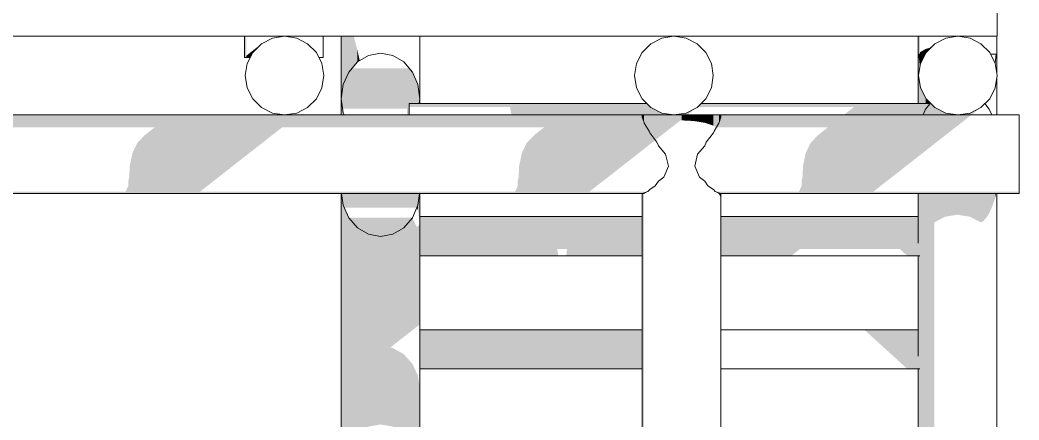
# Model space of a CAD drawing. Header units: millimetres. Extents: x -71878 to 121433, y -67383 to 83273.
# Drawn here: x 10770 to 12293, y -41530 to -40919 of the extents above; entities that cross this region are included whole.
import ezdxf

# ---------------------------------------------------------------- set-up
doc = ezdxf.new("R2010")
doc.units = ezdxf.units.MM
doc.header["$MEASUREMENT"] = 0
for name, color, linetype in [('COLUMNAS', 7, 'Continuous'), ('ENTIRADO', 7, 'Continuous'), ('Gradas', 7, 'Continuous'), ('Vigas', 7, 'Continuous')]:
    doc.layers.add(name, color=color, linetype=linetype)
for name, color, linetype, lineweight in [('COLUMNAS_Pluma_Nº__1', 7, 'Continuous', 0), ('ENTIRADO_Pluma_Nº__21', 7, 'Continuous', 5), ('Vigas_Pluma_Nº__21', 7, 'Continuous', 5)]:
    doc.layers.add(name, color=color, linetype=linetype, lineweight=lineweight)
for name, color, linetype, lineweight, true_color in [('COLUMNAS_Pluma_Nº__3', 7, 'Continuous', 0, 0x646464), ('Gradas_Pluma_Nº__2', 7, 'Continuous', 0, 0x323232), ('Gradas_Pluma_Nº__3', 7, 'Continuous', 0, 0x646464), ('Vigas_Pluma_Nº__3', 7, 'Continuous', 0, 0x646464)]:
    doc.layers.add(name, color=color, linetype=linetype, lineweight=lineweight, true_color=true_color)

# ---------------------------------------------------------------- blocks, each defined once
blk = doc.blocks.new('Elem Sección_32_1')
at = {"layer": 'Gradas_Pluma_Nº__2', "linetype": 'Continuous'}
h = blk.add_hatch(dxfattribs=at)
h.set_pattern_fill('PLANK_FLOOR_0001', color=256, style=0, pattern_type=2)
h.set_pattern_definition([(180, (0, -8e-12), (0, 152), [])])
h.paths.add_polyline_path([(-6419.7, 2417.3), (-6782.8, 2417.3), (-6782.8, 2400), (-6378.6, 2400), (-6397.1, 2402.9), (-6413.8, 2411.5)])
h = blk.add_hatch(dxfattribs=at)
h.set_pattern_fill('PLANK_FLOOR_0001', color=256, style=0, pattern_type=2)
h.set_pattern_definition([(180, (2e-12, -3e-12), (0, 152), [])])
h.paths.add_polyline_path([(-6378.6, 2400), (-5998.6, 2400), (-5994.7, 2409), (-5987.6, 2417.3), (-6337.4, 2417.3), (-6343.3, 2411.5), (-6360, 2402.9)])
h = blk.add_hatch(dxfattribs=at)
h.set_pattern_fill('PLANK_FLOOR_0001', color=256, style=0, pattern_type=2)
h.set_pattern_definition([(180, (9e-13, -4e-13), (0, 152), [])])
h.paths.add_polyline_path([(-6766.1, 2244.7), (-6766.1, 2184.7), (-6427, 2184.7), (-6427, 2244.7)])
h = blk.add_hatch(dxfattribs=at)
h.set_pattern_fill('PLANK_FLOOR_0001', color=256, style=0, pattern_type=2)
h.set_pattern_definition([(180, (-2e-12, 9e-13), (0, 152), [])])
h.paths.add_polyline_path([(-6307, 2184.7), (-6003.5, 2184.7), (-6006.1, 2204.2), (-6006.1, 2244.7), (-6307, 2244.7)])
h = blk.add_hatch(dxfattribs=at)
h.set_pattern_fill('PLANK_FLOOR_0001', color=256, style=0, pattern_type=2)
h.set_pattern_definition([(180, (2e-12, -9e-13), (0, 152), [])])
h.paths.add_polyline_path([(-6766.1, 2072), (-6766.1, 2012), (-6427, 2012), (-6427, 2072)])
h = blk.add_hatch(dxfattribs=at)
h.set_pattern_fill('PLANK_FLOOR_0001', color=256, style=0, pattern_type=2)
h.set_pattern_definition([(180, (2e-12, -1e-12), (0, 152), [])])
h.paths.add_polyline_path([(-6307, 2072), (-6307, 2012), (-6003.5, 2012), (-6006.1, 2031.6), (-6006.1, 2072)])
at = {"layer": 'Gradas_Pluma_Nº__3', "linetype": 'Continuous', "lineweight": 0, "true_color": 0x191919}
for points in [[(-6782.8, 2417.3), (-6782.8, 2412.1), (-6628.7, 2412.1), (-6626.7, 2400), (-6378.6, 2400), (-6397.1, 2402.9), (-6413.8, 2411.5), (-6419.7, 2417.3)], [(-6378.6, 2400), (-6357.9, 2400), (-6343.3, 2411.5), (-6360, 2402.9)], [(-6342.7, 2412.1), (-6104, 2412.1), (-6119.4, 2400), (-5998.6, 2400), (-5994.7, 2409), (-5987.6, 2417.3), (-6337.4, 2417.3)], [(-6427, 2244.7), (-6766.1, 2244.7), (-6766.1, 2184.7), (-6555, 2184.7), (-6556.7, 2195), (-6541.8, 2195), (-6542.8, 2184.7), (-6427, 2184.7)], [(-6006.1, 2244.7), (-6307, 2244.7), (-6307, 2184.7), (-6199.8, 2184.7), (-6186.7, 2195), (-6033.8, 2195), (-6022.5, 2184.7), (-6003.5, 2184.7), (-6006.1, 2204.2)], [(-6766.1, 2072), (-6766.1, 2012), (-6427, 2012), (-6427, 2072)], [(-6088.4, 2072), (-6022.5, 2012), (-6003.5, 2012), (-6006.1, 2031.6), (-6006.1, 2072)]]:
    blk.add_hatch(color=250, dxfattribs=at).paths.add_polyline_path(points)
at = {"layer": 'Gradas_Pluma_Nº__2', "linetype": 'Continuous'}
for p, q in [((-6782.8, 2417.3), (-6419.7, 2417.3)), ((-6782.8, 2400), (-6782.8, 2417.3)), ((-6337.4, 2417.3), (-5987.6, 2417.3)), ((-6766.1, 2244.7), (-6427, 2244.7)), ((-6307, 2244.7), (-6006.1, 2244.7)), ((-6766.1, 2184.7), (-6427, 2184.7)), ((-6307, 2184.7), (-6003.5, 2184.7)), ((-6766.1, 2072), (-6427, 2072)), ((-6307, 2072), (-6006.1, 2072)), ((-6766.1, 2012), (-6427, 2012)), ((-6307, 2012), (-6003.5, 2012))]:
    blk.add_line(p, q, dxfattribs=at)
blk = doc.blocks.new('Elem Sección_34_1')
at = {"layer": 'Vigas_Pluma_Nº__3', "linetype": 'Continuous', "lineweight": 0, "true_color": 0x191919}
for points in [[(-7418.4, 2400), (-7418.4, 2397.1), (-6427, 2397.1), (-6427, 2400)], [(-7418.4, 2397.1), (-7418.4, 2388.5), (-6424.3, 2388.5), (-6427, 2396.3), (-6427, 2397.1)], [(-6307, 2396.3), (-6309.7, 2388.5), (-5939.6, 2388.5), (-5928.7, 2397.1), (-6307, 2397.1)], [(-6307, 2400), (-6307, 2397.1), (-5928.7, 2397.1), (-5924.9, 2400)], [(-7418.4, 2380.8), (-7170.9, 2380.8), (-7178, 2375.3), (-6983.6, 2375.3), (-6976.5, 2380.8), (-6576.9, 2380.8), (-6584, 2375.3), (-6416.6, 2375.3), (-6424.1, 2387.2), (-6424.3, 2388.5), (-7418.4, 2388.5)], [(-6310, 2387.2), (-6314, 2380.8), (-6143.9, 2380.8), (-6151, 2375.3), (-5956.5, 2375.3), (-5939.6, 2388.5), (-6309.7, 2388.5)], [(-7196.1, 2358.5), (-7004.9, 2358.5), (-6983.6, 2375.3), (-7178, 2375.3), (-7186.1, 2368.9)], [(-6592, 2368.9), (-6602, 2358.5), (-6410.9, 2358.5), (-6407, 2361.5), (-6415.6, 2372.7), (-6416.6, 2375.3), (-6584, 2375.3)], [(-6169, 2358.5), (-5977.9, 2358.5), (-5956.5, 2375.3), (-6151, 2375.3), (-6159.1, 2368.9)], [(-7205.1, 2340), (-7028.6, 2340), (-7004.9, 2358.5), (-7196.1, 2358.5), (-7197.3, 2357.2), (-7204.9, 2341.2)], [(-6610.9, 2341.2), (-6611, 2340), (-6434.5, 2340), (-6410.9, 2358.5), (-6602, 2358.5), (-6603.3, 2357.2)], [(-6177.9, 2341.2), (-6178.1, 2340), (-6001.5, 2340), (-5977.9, 2358.5), (-6169, 2358.5), (-6170.3, 2357.2)], [(-7205.1, 2340), (-7208.8, 2321.9), (-7208.8, 2321.5), (-7052.2, 2321.5), (-7028.6, 2340)], [(-6611, 2340), (-6614.8, 2321.9), (-6614.8, 2321.5), (-6458.2, 2321.5), (-6434.5, 2340)], [(-6178.1, 2340), (-6181.8, 2321.9), (-6181.8, 2321.5), (-6025.2, 2321.5), (-6001.5, 2340)], [(-7208.8, 2321.5), (-7209.6, 2304.7), (-7073.6, 2304.7), (-7052.2, 2321.5)], [(-6458.2, 2321.5), (-6614.8, 2321.5), (-6615.6, 2304.7), (-6479.5, 2304.7)], [(-6025.2, 2321.5), (-6181.8, 2321.5), (-6182.6, 2304.7), (-6046.5, 2304.7)], [(-7209.6, 2304.7), (-7211, 2299.4), (-7211, 2291.5), (-7090.5, 2291.5), (-7073.6, 2304.7)], [(-6479.5, 2304.7), (-6615.6, 2304.7), (-6616.9, 2299.4), (-6616.9, 2291.5), (-6496.5, 2291.5)], [(-6182.6, 2304.7), (-6184, 2299.4), (-6184, 2291.5), (-6063.5, 2291.5), (-6046.5, 2304.7)], [(-7211, 2291.5), (-7215.1, 2282.9), (-7101.4, 2282.9), (-7090.5, 2291.5)], [(-6496.5, 2291.5), (-6616.9, 2291.5), (-6621.1, 2282.9), (-6507.4, 2282.9)], [(-6184, 2291.5), (-6188.1, 2282.9), (-6074.4, 2282.9), (-6063.5, 2291.5)], [(-7418.4, 2282.9), (-7418.4, 2280), (-6425, 2280), (-6424.1, 2281), (-6418.3, 2282.9)], [(-6315.7, 2282.9), (-6310, 2281), (-6309.1, 2280), (-5852.3, 2280), (-5852.3, 2282.9)]]:
    blk.add_hatch(color=250, dxfattribs=at).paths.add_polyline_path(points)
at = {"layer": 'Vigas_Pluma_Nº__21', "linetype": 'Continuous'}
for p, q in [((-7418.4, 2400), (-6427, 2400)), ((-6424.3, 2388.5), (-6427, 2396.3)), ((-6309.7, 2388.5), (-6307, 2396.3)), ((-6307, 2400), (-5852.3, 2400)), ((-5852.3, 2400), (-5852.3, 2397.1)), ((-5852.3, 2397.1), (-5852.3, 2388.5)), ((-6424.3, 2388.5), (-6424.1, 2387.2)), ((-6416.6, 2375.3), (-6424.1, 2387.2)), ((-6317.5, 2375.3), (-6310, 2387.2)), ((-6309.7, 2388.5), (-6310, 2387.2)), ((-5852.3, 2388.5), (-5852.3, 2375.3)), ((-6416.6, 2375.3), (-6415.6, 2372.7)), ((-6404.8, 2358.5), (-6415.6, 2372.7)), ((-6329.3, 2358.5), (-6318.5, 2372.7)), ((-6317.5, 2375.3), (-6318.5, 2372.7)), ((-5852.3, 2375.3), (-5852.3, 2358.5)), ((-6404.8, 2358.5), (-6402.3, 2352.8)), ((-6391.6, 2340), (-6402.3, 2352.8)), ((-6342.5, 2340), (-6331.7, 2352.8)), ((-6329.3, 2358.5), (-6331.7, 2352.8)), ((-5852.3, 2358.5), (-5852.3, 2340)), ((-6391.6, 2340), (-6387.1, 2321.5)), ((-6347, 2321.5), (-6342.5, 2340)), ((-5852.3, 2340), (-5852.3, 2321.5)), ((-6394.1, 2304.7), (-6387.1, 2321.5)), ((-6347, 2321.5), (-6339.9, 2304.7)), ((-5852.3, 2321.5), (-5852.3, 2304.7)), ((-6402.3, 2298.7), (-6394.1, 2304.7)), ((-6339.9, 2304.7), (-6331.7, 2298.7)), ((-5852.3, 2304.7), (-5852.3, 2291.5)), ((-6418.3, 2282.9), (-6415.6, 2286.3)), ((-6415.6, 2286.3), (-6407.2, 2291.5)), ((-6407.2, 2291.5), (-6402.3, 2298.7)), ((-6331.7, 2298.7), (-6326.8, 2291.5)), ((-6326.8, 2291.5), (-6318.5, 2286.3)), ((-6318.5, 2286.3), (-6315.7, 2282.9)), ((-5852.3, 2291.5), (-5852.3, 2282.9)), ((-7418.4, 2280), (-6425, 2280)), ((-6425, 2280), (-6424.1, 2281)), ((-6424.1, 2281), (-6418.3, 2282.9)), ((-6315.7, 2282.9), (-6310, 2281)), ((-6310, 2281), (-6309.1, 2280)), ((-6309.1, 2280), (-5852.3, 2280)), ((-5852.3, 2282.9), (-5852.3, 2280))]:
    blk.add_line(p, q, dxfattribs=at)
blk = doc.blocks.new('Elem Sección_35_1')
at = {"layer": 'Vigas_Pluma_Nº__21', "linetype": 'Continuous'}
for p, q in [((-5964.1, 2517.1), (-5980.9, 2508.5)), ((-5945.6, 2520), (-5964.1, 2517.1)), ((-5927, 2517.1), (-5945.6, 2520)), ((-5910.3, 2508.5), (-5927, 2517.1)), ((-5980.9, 2508.5), (-5994.1, 2495.3)), ((-5897, 2495.3), (-5910.3, 2508.5)), ((-5994.1, 2495.3), (-6002.7, 2478.5)), ((-5888.5, 2478.5), (-5897, 2495.3)), ((-6002.7, 2478.5), (-6005.6, 2460)), ((-5885.6, 2460), (-5888.5, 2478.5)), ((-6005.6, 2460), (-6002.7, 2441.5)), ((-5888.5, 2441.5), (-5885.6, 2460)), ((-6002.7, 2441.5), (-5994.1, 2424.7)), ((-5897, 2424.7), (-5888.5, 2441.5)), ((-5994.1, 2424.7), (-5980.9, 2411.5)), ((-5910.3, 2411.5), (-5897, 2424.7)), ((-5980.9, 2411.5), (-5964.1, 2402.9)), ((-5927, 2402.9), (-5910.3, 2411.5)), ((-5964.1, 2402.9), (-5945.6, 2400)), ((-5945.6, 2400), (-5927, 2402.9))]:
    blk.add_line(p, q, dxfattribs=at)
blk = doc.blocks.new('Elem Sección_37_1')
at = {"layer": 'Vigas_Pluma_Nº__21', "linetype": 'Continuous'}
for p, q in [((-6413.8, 2508.5), (-6397.1, 2517.1)), ((-6397.1, 2517.1), (-6378.6, 2520)), ((-6378.6, 2520), (-6360, 2517.1)), ((-6360, 2517.1), (-6343.3, 2508.5)), ((-6427.1, 2495.3), (-6413.8, 2508.5)), ((-6343.3, 2508.5), (-6330, 2495.3)), ((-6435.6, 2478.5), (-6427.1, 2495.3)), ((-6330, 2495.3), (-6321.5, 2478.5)), ((-6438.6, 2460), (-6435.6, 2478.5)), ((-6321.5, 2478.5), (-6318.6, 2460)), ((-6435.6, 2441.5), (-6438.6, 2460)), ((-6318.6, 2460), (-6321.5, 2441.5)), ((-6427.1, 2424.7), (-6435.6, 2441.5)), ((-6321.5, 2441.5), (-6330, 2424.7)), ((-6413.8, 2411.5), (-6427.1, 2424.7)), ((-6330, 2424.7), (-6343.3, 2411.5)), ((-6397.1, 2402.9), (-6413.8, 2411.5)), ((-6343.3, 2411.5), (-6360, 2402.9)), ((-6378.6, 2400), (-6397.1, 2402.9)), ((-6360, 2402.9), (-6378.6, 2400))]:
    blk.add_line(p, q, dxfattribs=at)
blk = doc.blocks.new('Elem Sección_38_1')
at = {"layer": 'COLUMNAS_Pluma_Nº__3', "linetype": 'Continuous', "lineweight": 0, "true_color": 0x191919}
for points in [[(-6427, 2396.3), (-6424.3, 2388.5), (-6424.1, 2387.2), (-6424.1, 2400), (-6427, 2400)], [(-6424.1, 2400), (-6424.1, 2387.2), (-6416.6, 2375.3), (-6415.6, 2372.7), (-6415.6, 2400)], [(-6402.3, 2400), (-6415.6, 2400), (-6415.6, 2372.7), (-6407, 2361.5), (-6402.3, 2365.3)], [(-6402.3, 2400), (-6402.3, 2365.3), (-6385.6, 2378.4), (-6385.6, 2400)], [(-6367, 2400), (-6385.6, 2400), (-6385.6, 2378.4), (-6368.7, 2391.6), (-6367, 2391.7)], [(-6348.5, 2400), (-6367, 2400), (-6367, 2391.7), (-6348.5, 2390.7)], [(-6348.5, 2400), (-6348.5, 2390.7), (-6331.7, 2388), (-6331.7, 2400)], [(-6331.7, 2400), (-6331.7, 2388), (-6318.5, 2383.7), (-6318.5, 2400)], [(-6310, 2400), (-6318.5, 2400), (-6318.5, 2383.7), (-6314, 2380.8), (-6310, 2387.2)], [(-6310, 2400), (-6310, 2387.2), (-6309.7, 2388.5), (-6307, 2396.3), (-6307, 2400)], [(-6425, 2280), (-6427, 2280), (-6427, 400), (-6424.1, 400), (-6424.1, 2281)], [(-6418.3, 2282.9), (-6424.1, 2281), (-6424.1, 2279.3)], [(-6315.7, 2282.9), (-6310, 2279.3), (-6310, 2281)], [(-6309.1, 2280), (-6310, 2281), (-6310, 2279.3), (-6307, 2273.3), (-6307, 2280)]]:
    blk.add_hatch(color=250, dxfattribs=at).paths.add_polyline_path(points)
at = {"layer": 'COLUMNAS_Pluma_Nº__1', "linetype": 'Continuous'}
for p, q in [((-6424.1, 2400), (-6427, 2400)), ((-6427, 2400), (-6427, 2396.3)), ((-6415.6, 2400), (-6424.1, 2400)), ((-6402.3, 2400), (-6415.6, 2400)), ((-6385.6, 2400), (-6402.3, 2400)), ((-6367, 2400), (-6385.6, 2400)), ((-6348.5, 2400), (-6367, 2400)), ((-6331.7, 2400), (-6348.5, 2400)), ((-6318.5, 2400), (-6331.7, 2400)), ((-6310, 2400), (-6318.5, 2400)), ((-6307, 2400), (-6310, 2400)), ((-6307, 2400), (-6307, 2396.3)), ((-6427, 2280), (-6427, 400)), ((-6307, 2280), (-6307, 400))]:
    blk.add_line(p, q, dxfattribs=at)
blk = doc.blocks.new('Elem Sección_41_1')
at = {"layer": 'Vigas_Pluma_Nº__21', "linetype": 'Continuous'}
for p, q in [((-6991.2, 2517.1), (-7007.9, 2508.5)), ((-6972.6, 2520), (-6991.2, 2517.1)), ((-6954.1, 2517.1), (-6972.6, 2520)), ((-6937.4, 2508.5), (-6954.1, 2517.1)), ((-7007.9, 2508.5), (-7021.2, 2495.3)), ((-6924.1, 2495.3), (-6937.4, 2508.5)), ((-7021.2, 2495.3), (-7029.7, 2478.5)), ((-6915.6, 2478.5), (-6924.1, 2495.3)), ((-7029.7, 2478.5), (-7032.6, 2460)), ((-6912.6, 2460), (-6915.6, 2478.5)), ((-7032.6, 2460), (-7029.7, 2441.5)), ((-6915.6, 2441.5), (-6912.6, 2460)), ((-7029.7, 2441.5), (-7021.2, 2424.7)), ((-6924.1, 2424.7), (-6915.6, 2441.5)), ((-7021.2, 2424.7), (-7007.9, 2411.5)), ((-6937.4, 2411.5), (-6924.1, 2424.7)), ((-7007.9, 2411.5), (-6991.2, 2402.9)), ((-6954.1, 2402.9), (-6937.4, 2411.5)), ((-6991.2, 2402.9), (-6972.6, 2400)), ((-6972.6, 2400), (-6954.1, 2402.9))]:
    blk.add_line(p, q, dxfattribs=at)
blk = doc.blocks.new('Elem Sección_42_1')
at = {"layer": 'Vigas_Pluma_Nº__3', "linetype": 'Continuous', "lineweight": 0, "true_color": 0x191919}
for points in [[(-6006.1, 3383.1), (-6006.1, 3383.1), (-6006.1, 2570), (-6006.1, 2570)], [(-6006.1, 2499.2), (-6006.1, 2499.5), (-6006.1, 2520), (-6006.1, 2520)]]:
    blk.add_hatch(color=250, dxfattribs=at).paths.add_polyline_path(points)
at = {"layer": 'Vigas_Pluma_Nº__21', "linetype": 'Continuous'}
for p, q in [((-6006.1, 2570), (-6006.1, 3383.1)), ((-6006.1, 2499.2), (-6006.1, 2520))]:
    blk.add_line(p, q, dxfattribs=at)
blk = doc.blocks.new('Elem Sección_43_1')
at = {"layer": 'Vigas_Pluma_Nº__3', "linetype": 'Continuous', "lineweight": 0, "true_color": 0x191919}
for points in [[(-6886.1, 2873.2), (-6883.2, 2862.7), (-6883.2, 2862.5), (-6883.2, 3311), (-6886.1, 3311)], [(-6874.7, 3311), (-6883.2, 3311), (-6883.2, 2862.5), (-6874.7, 2852.9), (-6874.7, 2852.8)], [(-6874.7, 3311), (-6874.7, 2852.8), (-6861.4, 2845.2), (-6861.4, 2845.2), (-6861.4, 3311.8), (-6863.2, 3311)], [(-6861.4, 3311.8), (-6861.4, 3308.4), (-6851.5, 3314)], [(-6790.9, 2857.1), (-6790.9, 2845.2), (-6777.6, 2852.8), (-6777.6, 2852.8), (-6777.6, 2867.5)], [(-6777.6, 2867.5), (-6777.6, 2852.8), (-6769.1, 2862.3), (-6769.1, 2862.3), (-6769.1, 2874.2)], [(-6766.1, 2876.5), (-6769.1, 2874.2), (-6769.1, 2862.3), (-6766.2, 2872.8), (-6766.2, 2724.1), (-6766.1, 2724.2)], [(-6807.6, 2844.3), (-6807.6, 2840.3), (-6790.9, 2845.2), (-6790.9, 2845.2), (-6790.9, 2857.1), (-6794.9, 2853.9), (-6796.2, 2853.2)], [(-6807.6, 2844.3), (-6813.4, 2839.8), (-6807.6, 2840.3), (-6807.6, 2840.3)]]:
    blk.add_hatch(color=250, dxfattribs=at).paths.add_polyline_path(points)
at = {"layer": 'Vigas_Pluma_Nº__21', "linetype": 'Continuous'}
for p, q in [((-6766.1, 2570), (-6766.1, 3383.1)), ((-6856.1, 3331.9), (-6844.7, 3325.2)), ((-6844.7, 3325.2), (-6826.1, 3321.8)), ((-6826.1, 3321.8), (-6807.6, 3325.2)), ((-6807.6, 3325.2), (-6796, 3332)), ((-6886.1, 2873.2), (-6886.1, 3311)), ((-6886.1, 2873.2), (-6883.2, 2862.7)), ((-6769.1, 2862.3), (-6766.2, 2872.8)), ((-6883.2, 2862.7), (-6883.2, 2862.5)), ((-6883.2, 2862.5), (-6874.7, 2852.9)), ((-6874.7, 2852.9), (-6874.7, 2852.8)), ((-6874.7, 2852.8), (-6861.4, 2845.2)), ((-6790.9, 2845.2), (-6777.6, 2852.8)), ((-6777.6, 2852.8), (-6769.1, 2862.3)), ((-6777.6, 2852.8), (-6777.6, 2852.8)), ((-6769.1, 2862.3), (-6769.1, 2862.3)), ((-6861.4, 2845.2), (-6861.4, 2845.2)), ((-6861.4, 2845.2), (-6844.7, 2840.3)), ((-6844.7, 2840.3), (-6844.7, 2840.3)), ((-6844.7, 2840.3), (-6826.2, 2838.6)), ((-6826.2, 2838.6), (-6826.1, 2838.6)), ((-6826.1, 2838.6), (-6807.6, 2840.3)), ((-6807.6, 2840.3), (-6790.9, 2845.2)), ((-6807.6, 2840.3), (-6807.6, 2840.3)), ((-6790.9, 2845.2), (-6790.9, 2845.2)), ((-6766.1, 2424.7), (-6766.1, 2520))]:
    blk.add_line(p, q, dxfattribs=at)
blk = doc.blocks.new('Elem Sección_45_1')
at = {"layer": 'COLUMNAS_Pluma_Nº__3', "linetype": 'Continuous', "lineweight": 0, "true_color": 0x191919}
for points in [[(-6006.1, 2570), (-6003.1, 2570), (-6003.1, 2590), (-6005.5, 2590), (-6005.5, 2971.9), (-6005.5, 3383.1), (-6006.1, 3383.1)], [(-6006.1, 2493), (-6003.1, 2493), (-6003.1, 2520), (-6006.1, 2520)], [(-6003.1, 2495.9), (-6003.1, 2493), (-5995.3, 2493), (-5994.6, 2494.3), (-5994.6, 2500.7)], [(-5994.6, 2500.7), (-5994.6, 2494.3), (-5994.1, 2495.3), (-5981.3, 2508), (-5981.3, 2508.2), (-5988.8, 2502.3)], [(-5980.9, 2508.5), (-5981.3, 2508.2), (-5981.3, 2508)]]:
    blk.add_hatch(color=250, dxfattribs=at).paths.add_polyline_path(points)
at = {"layer": 'COLUMNAS_Pluma_Nº__1', "linetype": 'Continuous'}
for p, q in [((-6006.1, 3383.1), (-6006.1, 2570)), ((-5886.1, 2590), (-5886.1, 2570)), ((-6006.1, 2520), (-6006.1, 2493)), ((-5886.1, 2520), (-5886.1, 2493)), ((-6003.1, 2493), (-6006.1, 2493)), ((-5995.3, 2493), (-6003.1, 2493)), ((-5889, 2493), (-5895.9, 2493)), ((-5886.1, 2493), (-5889, 2493))]:
    blk.add_line(p, q, dxfattribs=at)
blk = doc.blocks.new('Elem Sección_52_1')
at = {"layer": 'COLUMNAS_Pluma_Nº__1', "linetype": 'Continuous'}
for p, q in [((-5886.1, 2493), (-5886.1, 2463.1)), ((-5886.1, 2456.9), (-5886.1, 2400)), ((-5886.1, 2280), (-5886.1, 1934)), ((-5886.1, 1934), (-5886.1, 1934))]:
    blk.add_line(p, q, dxfattribs=at)
blk = doc.blocks.new('Elem Sección_53_1')
at = {"layer": 'COLUMNAS_Pluma_Nº__3', "linetype": 'Continuous', "lineweight": 0, "true_color": 0x191919}
for points in [[(-6886.2, 2570), (-6883.2, 2570), (-6883.2, 2862.7), (-6886.1, 2873.2), (-6886.1, 2895.3), (-6886.2, 2895.3)], [(-6769.1, 2862.3), (-6769.1, 2721.8), (-6766.2, 2724.1), (-6766.2, 2872.8), (-6769.1, 2862.3)], [(-6883.2, 2845.6), (-6874.7, 2848.3), (-6874.7, 2852.9), (-6883.2, 2862.5), (-6883.2, 2862.7)], [(-6874.7, 2852.8), (-6874.7, 2852.9), (-6874.7, 2848.3), (-6861.4, 2845.2), (-6861.4, 2845.2)], [(-6790.9, 2704.7), (-6777.6, 2715.1), (-6777.6, 2852.8), (-6790.9, 2845.2), (-6790.9, 2845.2)], [(-6777.6, 2852.8), (-6777.6, 2715.1), (-6769.1, 2721.8), (-6769.1, 2862.3), (-6777.6, 2852.8)], [(-6861.4, 2845.2), (-6861.4, 2845.2), (-6861.4, 2845.2)], [(-6826.2, 2829.7), (-6826.2, 2677), (-6807.6, 2691.5), (-6807.6, 2840.3), (-6813.4, 2839.8)], [(-6807.6, 2691.5), (-6790.9, 2704.7), (-6790.9, 2845.2), (-6807.6, 2840.3), (-6807.6, 2840.3)], [(-6826.2, 2829.7), (-6844.7, 2815.1), (-6844.7, 2662.5), (-6826.2, 2677)], [(-6861.4, 2649.3), (-6844.7, 2662.5), (-6844.7, 2815.1), (-6861.4, 2802)], [(-6883.2, 2784.9), (-6883.2, 2632.3), (-6874.7, 2638.9), (-6874.7, 2791.6)], [(-6874.7, 2791.6), (-6874.7, 2638.9), (-6861.4, 2649.3), (-6861.4, 2802)], [(-6886.2, 2400), (-6886.1, 2400), (-6886.1, 2424.7), (-6883.2, 2445.9), (-6883.2, 2520), (-6886.2, 2520)], [(-6883.2, 2520), (-6883.2, 2445.9), (-6883.2, 2446.2), (-6874.7, 2465.5), (-6874.7, 2520)], [(-6874.7, 2465.5), (-6874.7, 2465.5), (-6861.4, 2480.9), (-6861.4, 2499), (-6867.3, 2520), (-6874.7, 2520)], [(-6861.4, 2499), (-6861.4, 2480.9), (-6861.4, 2480.9), (-6858, 2482.9)], [(-6886.2, 1874.1), (-6886.1, 1874.1), (-6886.1, 2280), (-6886.2, 2280)]]:
    blk.add_hatch(color=250, dxfattribs=at).paths.add_polyline_path(points)
at = {"layer": 'COLUMNAS_Pluma_Nº__1', "linetype": 'Continuous'}
for p, q in [((-6886.1, 2895.3), (-6886.2, 2895.3)), ((-6886.2, 2895.3), (-6886.2, 2570)), ((-6766.2, 2872.8), (-6766.2, 2570)), ((-6886.2, 2520), (-6886.2, 2400)), ((-6766.2, 2520), (-6766.2, 2425)), ((-6886.2, 2280), (-6886.2, 1874.1)), ((-6886.1, 1874.1), (-6886.2, 1874.1))]:
    blk.add_line(p, q, dxfattribs=at)
blk = doc.blocks.new('Elem Sección_54_1')
at = {"layer": 'COLUMNAS_Pluma_Nº__3', "linetype": 'Continuous', "lineweight": 0, "true_color": 0x191919}
for points in [[(-7034, 3311), (-7034, 2570), (-7031, 2570), (-7031, 3311)], [(-7031, 3311), (-7031, 3307.8), (-7022.5, 3312.6), (-7022.5, 3313.2), (-7029.5, 3311)], [(-7022.5, 3313.2), (-7022.5, 3312.6), (-7017.7, 3314)], [(-6925.4, 3313.2), (-6930.2, 3314), (-6925.4, 3312.6)], [(-6918.4, 3311), (-6925.4, 3313.2), (-6925.4, 3312.6), (-6916.9, 3307.9), (-6916.9, 3311)], [(-6916.9, 3311), (-6916.9, 3307.9), (-6914, 3302.6), (-6914, 3311)], [(-7031, 2940.6), (-7031, 2815.9), (-7022.5, 2820.6), (-7022.5, 2945.3)], [(-7022.5, 2945.3), (-7022.5, 2820.6), (-7009.2, 2824.4), (-7009.2, 2949.1)], [(-7009.2, 2949.1), (-7009.2, 2824.4), (-6992.5, 2826.9), (-6992.5, 2951.6)], [(-6992.5, 2951.6), (-6992.5, 2826.9), (-6974, 2827.7), (-6974, 2952.4)], [(-6955.4, 2951.6), (-6974, 2952.4), (-6974, 2827.7), (-6955.4, 2826.9)], [(-6955.4, 2826.9), (-6938.7, 2824.4), (-6938.7, 2949.1), (-6955.4, 2951.6)], [(-6925.4, 2945.3), (-6938.7, 2949.1), (-6938.7, 2824.4), (-6925.4, 2820.6)], [(-6925.4, 2945.3), (-6925.4, 2820.6), (-6916.9, 2815.9), (-6916.9, 2940.6)], [(-6916.9, 2940.6), (-6916.9, 2815.9), (-6914, 2810.6), (-6914, 2935.3)], [(-7034, 2487.8), (-7031, 2487.8), (-7031, 2520), (-7034, 2520)], [(-7022.5, 2492.6), (-7021.2, 2495.3), (-7009.2, 2507.2), (-7009.2, 2507.5), (-7022.5, 2497.1)], [(-7009.2, 2507.5), (-7009.2, 2507.2), (-7007.9, 2508.5)], [(-7031, 2490.4), (-7031, 2487.8), (-7025, 2487.8), (-7022.5, 2492.6), (-7022.5, 2497.1)]]:
    blk.add_hatch(color=250, dxfattribs=at).paths.add_polyline_path(points)
at = {"layer": 'COLUMNAS_Pluma_Nº__1', "linetype": 'Continuous'}
for p, q in [((-7034, 3311), (-7034, 2570)), ((-6914, 3311), (-6914, 2570)), ((-7034, 2520), (-7034, 2487.8)), ((-6914, 2520), (-6914, 2487.8)), ((-7031, 2487.8), (-7034, 2487.8)), ((-7025, 2487.8), (-7031, 2487.8)), ((-6916.9, 2487.8), (-6920.3, 2487.8)), ((-6914, 2487.8), (-6916.9, 2487.8))]:
    blk.add_line(p, q, dxfattribs=at)
blk = doc.blocks.new('Elem Sección_68_1')
at = {"layer": 'ENTIRADO_Pluma_Nº__21', "linetype": 'Continuous'}
for q in [(-5885.5, 2570), (-16777.1, 2520)]:
    blk.add_line((-5885.5, 2520), q, dxfattribs=at)
blk = doc.blocks.new('Elem Sección_87_1')
at = {"layer": 'Vigas_Pluma_Nº__3', "linetype": 'Continuous', "lineweight": 0, "true_color": 0x191919}
for points in [[(-5998.6, 2400), (-5945.6, 2400), (-5964.1, 2402.9), (-5980.9, 2411.5), (-5987.2, 2417.8), (-5994.7, 2409)], [(-5945.6, 2400), (-5924.9, 2400), (-5910.3, 2411.5), (-5927, 2402.9)], [(-6003.5, 2012), (-6006.1, 2012), (-6006.1, 1858.9), (-6003.5, 1839.3), (-6006.1, 1839.3), (-6006.1, 1686.2), (-6003.5, 1666.7), (-6006.1, 1666.7), (-6006.1, 1513.5), (-6003.5, 1494), (-6006.1, 1494), (-6006.1, 1340.9), (-6003.5, 1321.3), (-6006.1, 1321.3), (-6006.1, 1211.1), (-6003.2, 1192.6), (-6003.2, 2280), (-6006.1, 2280), (-6006.1, 2204.2), (-6003.5, 2184.7), (-6006.1, 2184.7), (-6006.1, 2031.6)], [(-5994.7, 2280), (-6003.2, 2280), (-6003.2, 1192.6), (-5994.7, 1175.9)], [(-5981.4, 2280), (-5994.7, 2280), (-5994.7, 1175.9), (-5981.4, 1162.6)], [(-5964.7, 2280), (-5981.4, 2280), (-5981.4, 2236), (-5964.7, 2244.6)], [(-5946.1, 2280), (-5964.7, 2280), (-5964.7, 2244.6), (-5946.1, 2247.6)], [(-5927.6, 2280), (-5946.1, 2280), (-5946.1, 2247.6), (-5927.6, 2244.6)], [(-5927.6, 2280), (-5927.6, 2244.6), (-5911.6, 2236.4), (-5910.9, 2236.6), (-5910.9, 2280)], [(-5910.9, 2280), (-5910.9, 2236.6), (-5907.3, 2236.9), (-5900.5, 2245.2), (-5897.6, 2250.2), (-5897.6, 2280)], [(-5897.6, 2280), (-5897.6, 2250.2), (-5893.6, 2259.1), (-5889.1, 2271.7), (-5889.1, 2280)], [(-5889.1, 2280), (-5889.1, 2271.7), (-5888.2, 2276.6), (-5887.7, 2280)]]:
    blk.add_hatch(color=250, dxfattribs=at).paths.add_polyline_path(points)
at = {"layer": 'Vigas_Pluma_Nº__21', "linetype": 'Continuous'}
for p, q in [((-5994.7, 2409), (-5998.6, 2400)), ((-5987.2, 2417.8), (-5994.7, 2409)), ((-5897.6, 2409), (-5904.6, 2417.2)), ((-5893.7, 2400), (-5897.6, 2409)), ((-6006.1, 2204.2), (-6006.1, 2280)), ((-5886.1, 1211.1), (-5886.1, 2280)), ((-6006.1, 2031.5), (-6006.1, 2184.7)), ((-6006.1, 1858.9), (-6006.1, 2012)), ((-6006.1, 1686.2), (-6006.1, 1839.3)), ((-6006.1, 1513.5), (-6006.1, 1666.7)), ((-6006.1, 1340.8), (-6006.1, 1494)), ((-6006.1, 1211.1), (-6006.1, 1321.3)), ((-6006.1, 1211.1), (-6003.2, 1192.6)), ((-5889.1, 1192.6), (-5886.1, 1211.1)), ((-6003.2, 1192.6), (-5994.7, 1175.9)), ((-5897.6, 1175.9), (-5889.1, 1192.6)), ((-5994.7, 1175.9), (-5981.4, 1162.6)), ((-5910.9, 1162.6), (-5897.6, 1175.9)), ((-5981.4, 1162.6), (-5964.7, 1154.1)), ((-5927.6, 1154.1), (-5910.9, 1162.6)), ((-5964.7, 1154.1), (-5946.1, 1151.1)), ((-5946.1, 1151.1), (-5927.6, 1154.1))]:
    blk.add_line(p, q, dxfattribs=at)
blk = doc.blocks.new('Elem Sección_89_1')
at = {"layer": 'Vigas_Pluma_Nº__3', "linetype": 'Continuous', "lineweight": 0, "true_color": 0x191919}
for points in [[(-6885.6, 2280), (-6886.1, 2280), (-6886.1, 1211.1), (-6883.2, 1192.6), (-6883.2, 2262.3)], [(-6766.6, 2280), (-6885.6, 2280), (-6883.2, 2262.3), (-6881.4, 2258.2), (-6770.8, 2258.2), (-6769.1, 2262.3)], [(-6766.6, 2280), (-6769.1, 2262.3), (-6769.1, 2254.3), (-6766.1, 2233.8), (-6766.1, 2280)], [(-6874.7, 2242.9), (-6883.2, 2262.3), (-6883.2, 1192.6), (-6874.7, 1175.9)], [(-6770.8, 2258.2), (-6769.1, 2254.3), (-6769.1, 2262.3)], [(-6777.5, 2243), (-6874.7, 2243), (-6874.7, 2242.9), (-6861.4, 2227.5), (-6844.7, 2217.7), (-6826.1, 2214.3), (-6807.6, 2217.7), (-6790.9, 2227.5), (-6777.6, 2242.9)], [(-6874.7, 2242.9), (-6874.7, 1175.9), (-6861.4, 1162.6), (-6861.4, 2227.5)], [(-6777.6, 2242.9), (-6790.9, 2227.5), (-6790.9, 2060.8), (-6777.6, 2071.2)], [(-6777.5, 2243), (-6777.6, 2242.9), (-6777.6, 2071.2), (-6769.1, 2077.9), (-6769.1, 2230.3), (-6771, 2228.8)], [(-6844.7, 2217.7), (-6861.4, 2227.5), (-6861.4, 1914.6), (-6844.7, 1924)], [(-6790.9, 2227.5), (-6807.6, 2217.7), (-6807.6, 2047.7), (-6790.9, 2060.8)], [(-6769.1, 2230.3), (-6769.1, 2077.9), (-6766.1, 2080.2), (-6766.1, 2232.6)], [(-6826.1, 2214.3), (-6844.7, 2217.7), (-6844.7, 1924), (-6826.1, 1927.3)], [(-6807.6, 2217.7), (-6826.1, 2214.3), (-6826.1, 1927.3), (-6807.6, 1924), (-6807.6, 2044.1), (-6811.3, 2044.8), (-6807.6, 2047.7)], [(-6790.9, 2034.7), (-6807.6, 2044.1), (-6807.6, 1924), (-6790.9, 1914.6)], [(-6777.6, 2020), (-6790.9, 2034.7), (-6790.9, 1914.6), (-6777.6, 1899.9)], [(-6777.6, 2020), (-6777.6, 1899.9), (-6772.3, 1888.5), (-6777.6, 1884.4), (-6777.6, 1556.2), (-6776.6, 1555.8), (-6772.2, 1562.2), (-6769.1, 1569.2), (-6769.1, 2001.5)], [(-6769.1, 2001.5), (-6769.1, 1569.2), (-6768, 1574.1), (-6766.1, 1585.2), (-6766.1, 1995.5), (-6766.5, 1991.5), (-6766.8, 1985.9)], [(-6844.7, 1875.4), (-6861.4, 1865.9), (-6861.4, 1448.6), (-6844.7, 1465)], [(-6826.1, 1878.6), (-6844.7, 1875.4), (-6844.7, 1465), (-6826.1, 1489.7)], [(-6807.6, 1875.4), (-6826.1, 1878.6), (-6826.1, 1489.7), (-6807.6, 1520.1)], [(-6807.6, 1875.4), (-6807.6, 1520.1), (-6790.9, 1553.4), (-6790.9, 1874), (-6796.8, 1869.3)], [(-6777.6, 1884.4), (-6790.9, 1874), (-6790.9, 1553.4), (-6786.8, 1563.5), (-6780.1, 1556.1), (-6777.6, 1556.2)], [(-6767.1, 1494), (-6766.1, 1487.3), (-6766.1, 1494)], [(-6768.4, 1321.3), (-6766.1, 1305.7), (-6766.1, 1321.3)]]:
    blk.add_hatch(color=250, dxfattribs=at).paths.add_polyline_path(points)
at = {"layer": 'Vigas_Pluma_Nº__21', "linetype": 'Continuous'}
for p, q in [((-6886.1, 2280), (-6886.1, 1211.1)), ((-6883.2, 2262.3), (-6885.6, 2280)), ((-6766.6, 2280), (-6769.1, 2262.3)), ((-6766.1, 2280), (-6766.1, 1501)), ((-6874.7, 2242.9), (-6883.2, 2262.3)), ((-6769.1, 2262.3), (-6777.6, 2242.9)), ((-6861.4, 2227.5), (-6874.7, 2242.9)), ((-6777.6, 2242.9), (-6790.9, 2227.5)), ((-6844.7, 2217.7), (-6861.4, 2227.5)), ((-6790.9, 2227.5), (-6807.6, 2217.7)), ((-6826.1, 2214.3), (-6844.7, 2217.7)), ((-6807.6, 2217.7), (-6826.1, 2214.3)), ((-6766.1, 1494), (-6766.1, 1337.7)), ((-6766.1, 1321.3), (-6766.1, 1211.1)), ((-6883.2, 1192.6), (-6886.1, 1211.1)), ((-6766.1, 1211.1), (-6769.1, 1192.6)), ((-6874.7, 1175.9), (-6883.2, 1192.6)), ((-6769.1, 1192.6), (-6777.6, 1175.9)), ((-6861.4, 1162.6), (-6874.7, 1175.9)), ((-6777.6, 1175.9), (-6790.9, 1162.6)), ((-6844.7, 1154.1), (-6861.4, 1162.6)), ((-6790.9, 1162.6), (-6807.6, 1154.1)), ((-6826.1, 1151.1), (-6844.7, 1154.1)), ((-6807.6, 1154.1), (-6826.1, 1151.1))]:
    blk.add_line(p, q, dxfattribs=at)
blk = doc.blocks.new('Elem Sección_91_1')
at = {"layer": 'Vigas_Pluma_Nº__3', "linetype": 'Continuous', "lineweight": 0, "true_color": 0x191919}
for points in [[(-6006.1, 2499.2), (-6006.1, 2498.9), (-6006.1, 2499.5)], [(-6006.1, 2499.2), (-6006.1, 2417.3), (-6003.2, 2417.3), (-6003.2, 2444.8), (-6005.6, 2460), (-6003.2, 2475.2), (-6003.2, 2477.4), (-6005.3, 2493), (-6006.1, 2493), (-6006.1, 2498.9)], [(-6005.3, 2493), (-6003.2, 2477.4), (-6002.9, 2476.8), (-6002.7, 2478.5), (-5995.3, 2493)], [(-6003.2, 2477.4), (-6003.2, 2475.2), (-6002.9, 2476.8)], [(-6003.2, 2444.8), (-6003.2, 2417.3), (-5994.7, 2417.3), (-5994.7, 2425.8), (-6002.7, 2441.5)], [(-5994.1, 2424.7), (-5994.7, 2425.8), (-5994.7, 2417.3), (-5987.6, 2417.3), (-5987.2, 2417.8)]]:
    blk.add_hatch(color=250, dxfattribs=at).paths.add_polyline_path(points)
at = {"layer": 'Vigas_Pluma_Nº__21', "linetype": 'Continuous'}
for p, q in [((-6006.1, 2499.5), (-6006.1, 2499.2)), ((-6006.1, 2417.3), (-6006.1, 2499.2)), ((-6006.1, 2499.2), (-6006.1, 2498.9)), ((-6005.3, 2493), (-6003.2, 2477.4)), ((-5888.8, 2479.1), (-5886.9, 2493)), ((-5886.1, 2463.3), (-5886.1, 2493)), ((-6003.2, 2477.4), (-6002.9, 2476.8)), ((-5886.1, 2400), (-5886.1, 2456.7))]:
    blk.add_line(p, q, dxfattribs=at)
blk = doc.blocks.new('Elem Sección_92_1')
at = {"layer": 'Vigas_Pluma_Nº__3', "linetype": 'Continuous', "lineweight": 0, "true_color": 0x191919}
for points in [[(-6886.1, 2424.7), (-6884.1, 2409.7), (-6785.8, 2409.7), (-6785.8, 2400), (-6782.8, 2400), (-6782.8, 2417.3), (-6767.1, 2417.3), (-6766.1, 2424.7), (-6769.1, 2446.2), (-6777.6, 2465.5), (-6782.4, 2471.1), (-6869.8, 2471.1), (-6874.7, 2465.5), (-6883.2, 2446.2)], [(-6886.1, 2424.7), (-6886.1, 2400), (-6883.2, 2400), (-6883.2, 2403.2)], [(-6766.1, 2424.7), (-6767.1, 2417.3), (-6766.1, 2417.3)], [(-6881.8, 2400), (-6883.2, 2403.2), (-6883.2, 2400)]]:
    blk.add_hatch(color=250, dxfattribs=at).paths.add_polyline_path(points)
at = {"layer": 'Vigas_Pluma_Nº__21', "linetype": 'Continuous'}
for p, q in [((-6844.7, 2490.8), (-6861.4, 2480.9)), ((-6826.1, 2494.2), (-6844.7, 2490.8)), ((-6807.6, 2490.8), (-6826.1, 2494.2)), ((-6790.9, 2480.9), (-6807.6, 2490.8)), ((-6861.4, 2480.9), (-6874.7, 2465.5)), ((-6777.6, 2465.5), (-6790.9, 2480.9)), ((-6874.7, 2465.5), (-6883.2, 2446.2)), ((-6769.1, 2446.2), (-6777.6, 2465.5)), ((-6883.2, 2446.2), (-6886.1, 2424.7)), ((-6766.1, 2424.7), (-6769.1, 2446.2)), ((-6886.1, 2424.7), (-6883.2, 2403.2)), ((-6886.1, 2400), (-6886.1, 2424.7)), ((-6767.1, 2417.3), (-6766.1, 2424.7)), ((-6766.1, 2417.3), (-6766.1, 2424.7)), ((-6883.2, 2403.2), (-6881.8, 2400))]:
    blk.add_line(p, q, dxfattribs=at)

msp = doc.modelspace()

# ---------------------------------------------------------------- block references
at = {"layer": 'COLUMNAS', "lineweight": 0}
for name in ['Elem Sección_45_1', 'Elem Sección_54_1', 'Elem Sección_53_1', 'Elem Sección_52_1', 'Elem Sección_38_1']:
    msp.add_blockref(name, (18145.784, -43464.226), dxfattribs=at)
at = {"layer": 'ENTIRADO', "lineweight": 0}
msp.add_blockref('Elem Sección_68_1', (18145.784, -43464.226), dxfattribs=at)
at = {"layer": 'Gradas', "lineweight": 0}
msp.add_blockref('Elem Sección_32_1', (18145.784, -43464.226), dxfattribs=at)
at = {"layer": 'Vigas', "lineweight": 0}
for name in ['Elem Sección_43_1', 'Elem Sección_42_1', 'Elem Sección_41_1', 'Elem Sección_37_1', 'Elem Sección_35_1', 'Elem Sección_92_1', 'Elem Sección_91_1', 'Elem Sección_87_1', 'Elem Sección_34_1', 'Elem Sección_89_1']:
    msp.add_blockref(name, (18145.784, -43464.226), dxfattribs=at)

doc.saveas('drawing.dxf')
